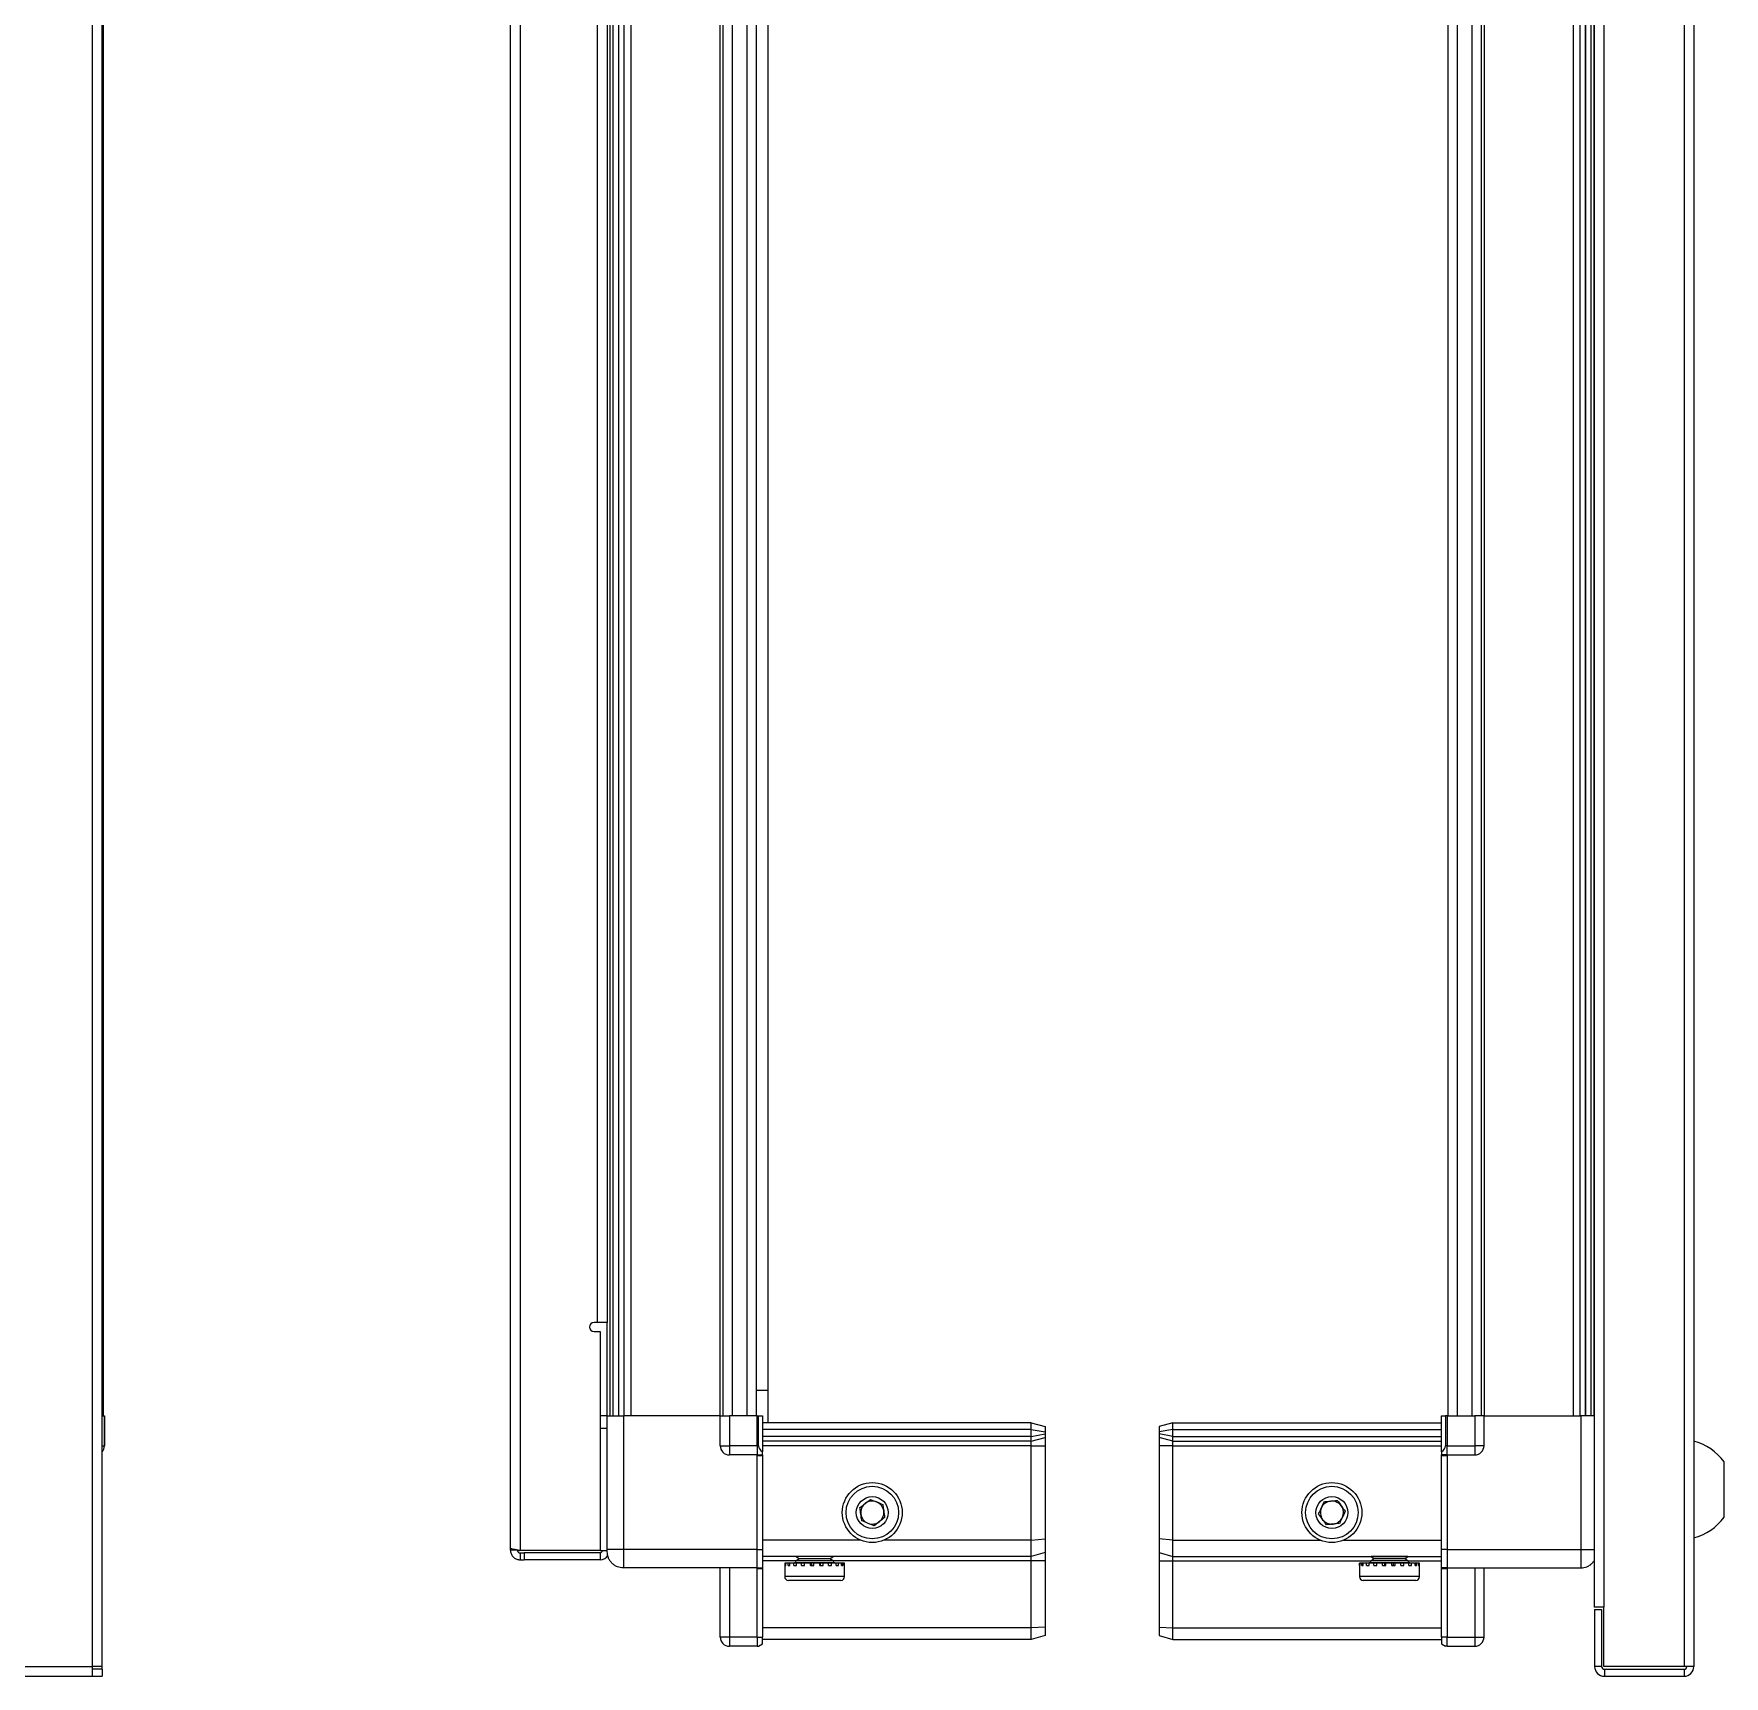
# Model space of a CAD drawing. Header units: millimetres. Extents: x 899 to 2792, y 774 to 1907.
# Drawn here: x 1608.2 to 1974.8, y 1194.4 to 1550.7 of the extents above; entities that cross this region are included whole.
import ezdxf

# ---------------------------------------------------------------- set-up
doc = ezdxf.new("R2010")
doc.units = ezdxf.units.MM

msp = doc.modelspace()

# ---------------------------------------------------------------- linework, layer by layer
at = {"color": 8, "linetype": 'Continuous', "lineweight": 18}
for p, q in [((1620.87, 1196.53), (1620.87, 1791.33)), ((1966.15, 1791.33), (1966.15, 1196.53)), ((1948.75, 1778.43), (1948.75, 1209.43)), ((1713.65, 1766.18), (1713.65, 1221.68)), ((1733.78, 1736.93), (1733.78, 1250.93)), ((1736.23, 1250.93), (1736.23, 1736.93)), ((1737.65, 1736.93), (1737.65, 1250.93)), ((1757.05, 1250.93), (1757.05, 1736.93)), ((1759.7, 1250.93), (1759.7, 1736.93)), ((1762.9, 1250.93), (1762.9, 1736.93)), ((1916.9, 1736.93), (1916.9, 1250.93)), ((1920.1, 1736.93), (1920.1, 1250.93)), ((1922.75, 1736.93), (1922.75, 1250.93)), ((1942.15, 1250.93), (1942.15, 1736.93)), ((1943.56, 1736.93), (1943.56, 1250.93)), ((1946.01, 1250.93), (1946.01, 1736.93)), ((1730.45, 1271.18), (1730.45, 1716.68)), ((1732.55, 1250.93), (1732.55, 1271.18)), ((1736.05, 1250.93), (1736.05, 1221.93)), ((1759.05, 1250.93), (1759.05, 1244.43)), ((1914.75, 1250.93), (1914.41, 1250.93)), ((1920.75, 1250.93), (1920.75, 1244.43)), ((1943.75, 1250.93), (1943.75, 1221.93)), ((1622.97, 1244.43), (1623.47, 1244.43)), ((1757.05, 1244.43), (1759.05, 1244.43)), ((1759.05, 1244.43), (1759.05, 1242.43)), ((1765.05, 1244.43), (1759.05, 1244.43)), ((1765.05, 1244.43), (1765.38, 1244.43)), ((1824.55, 1244.43), (1766.25, 1244.43)), ((1824.55, 1244.43), (1827.55, 1244.43)), ((1855.25, 1244.43), (1852.25, 1244.43)), ((1855.25, 1244.43), (1913.55, 1244.43)), ((1914.75, 1244.43), (1914.41, 1244.43)), ((1914.75, 1244.43), (1920.75, 1244.43)), ((1922.75, 1244.43), (1920.75, 1244.43)), ((1920.75, 1244.43), (1920.75, 1242.43)), ((1766.25, 1242.23), (1765.05, 1242.23)), ((1914.75, 1242.23), (1913.55, 1242.23)), ((1765.05, 1221.93), (1736.05, 1221.93)), ((1765.05, 1221.93), (1766.25, 1221.93)), ((1914.75, 1221.93), (1913.55, 1221.93)), ((1914.75, 1221.93), (1943.75, 1221.93)), ((1759.05, 1217.93), (1759.05, 1202.93)), ((1766.25, 1217.73), (1765.05, 1217.73)), ((1773.55, 1219.43), (1766.25, 1219.43)), ((1824.55, 1219.43), (1781.55, 1219.43)), ((1827.55, 1219.43), (1824.55, 1219.43)), ((1852.25, 1219.43), (1855.25, 1219.43)), ((1855.25, 1219.43), (1898.25, 1219.43)), ((1906.25, 1219.43), (1913.55, 1219.43)), ((1914.75, 1217.73), (1913.55, 1217.73)), ((1920.75, 1217.93), (1920.75, 1202.93)), ((1771.22, 1216.03), (1771.05, 1216.03)), ((1784.05, 1216.03), (1771.22, 1216.03)), ((1908.75, 1216.03), (1895.75, 1216.03)), ((1759.05, 1202.93), (1757.05, 1202.93)), ((1759.05, 1202.93), (1759.05, 1200.93)), ((1765.05, 1202.93), (1759.05, 1202.93)), ((1765.05, 1202.93), (1766.25, 1202.93)), ((1914.75, 1202.93), (1913.55, 1202.93)), ((1914.75, 1202.93), (1920.75, 1202.93)), ((1920.75, 1202.93), (1922.75, 1202.93)), ((1920.75, 1202.93), (1920.75, 1200.93)), ((1026.07, 1196.53), (1620.87, 1196.53)), ((1948.25, 1196.53), (1946.75, 1196.53)), ((1948.85, 1195.93), (1948.85, 1194.43))]:
    msp.add_line(p, q, dxfattribs=at)
at = {"color": 7, "linetype": 'Continuous', "lineweight": 25}
for p, q in [((1622.97, 1196.53), (1622.97, 1791.33)), ((1968.25, 1791.33), (1968.25, 1196.53)), ((1946.65, 1778.43), (1946.65, 1209.43)), ((1711.55, 1222.28), (1711.55, 1765.58)), ((1623.32, 1250.93), (1623.32, 1736.93)), ((1733.2, 1250.93), (1733.2, 1736.93)), ((1734.99, 1736.93), (1734.99, 1250.93)), ((1735.03, 1736.93), (1735.03, 1250.93)), ((1757.7, 1250.93), (1757.7, 1736.93)), ((1764.9, 1250.93), (1764.9, 1736.93)), ((1914.9, 1736.93), (1914.9, 1250.93)), ((1922.1, 1736.93), (1922.1, 1250.93)), ((1944.77, 1250.93), (1944.77, 1736.93)), ((1944.81, 1250.93), (1944.81, 1736.93)), ((1946.6, 1736.93), (1946.6, 1250.93)), ((1767.4, 1729.93), (1767.4, 1256.43)), ((1732.55, 1716.68), (1732.55, 1271.18)), ((1730.45, 1271.18), (1729.7, 1271.18)), ((1729.7, 1269.18), (1731.05, 1269.18)), ((1732.55, 1271.18), (1730.45, 1271.18)), ((1731.05, 1269.18), (1731.05, 1221.68)), ((1767.4, 1256.43), (1764.9, 1256.43)), ((1767.4, 1256.43), (1767.4, 1249.43)), ((1622.97, 1250.93), (1623.47, 1250.93)), ((1623.47, 1250.93), (1623.47, 1250.93)), ((1623.47, 1244.43), (1623.47, 1250.93)), ((1623.47, 1250.93), (1623.47, 1244.43)), ((1732.55, 1250.93), (1731.05, 1250.93)), ((1732.55, 1221.93), (1732.55, 1250.93)), ((1757.05, 1250.93), (1736.05, 1250.93)), ((1757.05, 1244.43), (1757.05, 1250.93)), ((1757.05, 1250.93), (1759.05, 1250.93)), ((1765.05, 1250.93), (1759.05, 1250.93)), ((1765.05, 1250.93), (1765.38, 1250.93)), ((1765.05, 1244.43), (1765.05, 1250.93)), ((1765.38, 1244.43), (1765.38, 1250.93)), ((1765.38, 1250.93), (1766.25, 1250.93)), ((1766.25, 1250.93), (1766.25, 1243.11)), ((1913.55, 1243.11), (1913.55, 1250.93)), ((1913.55, 1250.93), (1914.41, 1250.93)), ((1914.41, 1250.93), (1914.41, 1250.93)), ((1914.41, 1250.93), (1914.41, 1244.43)), ((1914.75, 1250.93), (1914.41, 1250.93)), ((1914.75, 1250.93), (1914.75, 1244.43)), ((1914.75, 1250.93), (1914.75, 1250.93)), ((1914.75, 1250.93), (1920.75, 1250.93)), ((1914.75, 1250.93), (1914.75, 1244.43)), ((1922.75, 1250.93), (1920.75, 1250.93)), ((1922.75, 1244.43), (1922.75, 1250.93)), ((1922.75, 1250.93), (1943.75, 1250.93)), ((1732.55, 1248.18), (1731.05, 1248.18)), ((1824.55, 1249.43), (1766.25, 1249.43)), ((1824.55, 1247.93), (1766.25, 1247.93)), ((1824.55, 1247.93), (1824.55, 1249.43)), ((1824.55, 1249.43), (1827.55, 1248.63)), ((1824.55, 1246.43), (1824.55, 1247.93)), ((1824.55, 1247.93), (1827.55, 1247.48)), ((1824.55, 1246.43), (1827.55, 1246.98)), ((1827.55, 1248.63), (1827.55, 1247.48)), ((1827.55, 1247.48), (1827.55, 1246.98)), ((1827.55, 1246.98), (1827.55, 1246.24)), ((1855.25, 1249.43), (1852.25, 1248.63)), ((1852.25, 1248.63), (1852.25, 1247.48)), ((1855.25, 1247.93), (1852.25, 1247.48)), ((1852.25, 1247.48), (1852.25, 1246.98)), ((1855.25, 1246.43), (1852.25, 1246.98)), ((1852.25, 1246.98), (1852.25, 1246.24)), ((1855.25, 1247.93), (1855.25, 1249.43)), ((1855.25, 1249.43), (1913.55, 1249.43)), ((1855.25, 1246.43), (1855.25, 1247.93)), ((1855.25, 1247.93), (1913.55, 1247.93)), ((1765.05, 1244.43), (1765.05, 1242.43)), ((1765.05, 1244.43), (1765.05, 1242.43)), ((1824.55, 1246.43), (1766.25, 1246.43)), ((1824.55, 1245.43), (1766.25, 1245.43)), ((1766.25, 1242.43), (1766.25, 1243.11)), ((1824.55, 1245.43), (1824.55, 1246.43)), ((1824.55, 1245.43), (1827.55, 1246.24)), ((1824.55, 1244.43), (1824.55, 1245.43)), ((1824.55, 1223.93), (1824.55, 1244.43)), ((1827.55, 1246.24), (1827.55, 1244.43)), ((1827.55, 1244.43), (1827.55, 1224.27)), ((1855.25, 1245.43), (1852.25, 1246.24)), ((1852.25, 1246.24), (1852.25, 1244.43)), ((1852.25, 1244.43), (1852.25, 1224.27)), ((1855.25, 1246.43), (1913.55, 1246.43)), ((1855.25, 1245.43), (1855.25, 1246.43)), ((1855.25, 1245.43), (1913.55, 1245.43)), ((1855.25, 1244.43), (1855.25, 1245.43)), ((1855.25, 1223.93), (1855.25, 1244.43)), ((1913.55, 1243.11), (1913.55, 1242.43)), ((1914.75, 1242.43), (1914.75, 1244.43)), ((1765.05, 1242.43), (1759.05, 1242.43)), ((1765.05, 1242.43), (1766.25, 1242.43)), ((1765.05, 1242.23), (1765.05, 1242.43)), ((1765.05, 1221.93), (1765.05, 1242.23)), ((1766.25, 1242.43), (1766.25, 1242.23)), ((1766.25, 1242.23), (1766.25, 1221.93)), ((1914.75, 1242.43), (1913.55, 1242.43)), ((1913.55, 1242.23), (1913.55, 1242.43)), ((1913.55, 1221.93), (1913.55, 1242.23)), ((1914.75, 1242.43), (1914.75, 1242.23)), ((1914.75, 1242.43), (1920.75, 1242.43)), ((1914.75, 1242.23), (1914.75, 1221.93)), ((1974.85, 1228.93), (1974.85, 1240.93)), ((1711.55, 1221.78), (1711.55, 1222.28)), ((1713.05, 1221.78), (1711.55, 1221.78)), ((1731.05, 1221.68), (1713.65, 1221.68)), ((1713.65, 1221.18), (1713.65, 1219.68)), ((1713.65, 1221.18), (1714.55, 1221.18)), ((1731.05, 1221.18), (1714.55, 1221.18)), ((1714.55, 1221.18), (1714.55, 1219.68)), ((1731.05, 1221.68), (1732.55, 1221.68)), ((1731.05, 1221.18), (1731.05, 1219.68)), ((1765.05, 1217.93), (1765.05, 1221.93)), ((1787.55, 1223.93), (1766.25, 1223.93)), ((1766.25, 1221.93), (1766.25, 1217.93)), ((1824.55, 1223.93), (1792.55, 1223.93)), ((1824.55, 1223.93), (1827.55, 1224.27)), ((1824.55, 1220.43), (1824.55, 1223.93)), ((1827.55, 1221.24), (1824.55, 1220.43)), ((1827.55, 1224.27), (1827.55, 1221.24)), ((1827.55, 1221.24), (1827.55, 1219.43)), ((1855.25, 1223.93), (1852.25, 1224.27)), ((1852.25, 1224.27), (1852.25, 1221.24)), ((1852.25, 1221.24), (1855.25, 1220.43)), ((1852.25, 1221.24), (1852.25, 1219.43)), ((1855.25, 1223.93), (1887.25, 1223.93)), ((1855.25, 1220.43), (1855.25, 1223.93)), ((1892.25, 1223.93), (1913.55, 1223.93)), ((1913.55, 1217.93), (1913.55, 1221.93)), ((1914.75, 1221.93), (1914.75, 1217.93)), ((1713.65, 1219.68), (1714.55, 1219.68)), ((1731.05, 1219.68), (1714.55, 1219.68)), ((1765.05, 1217.93), (1736.05, 1217.93)), ((1757.05, 1202.93), (1757.05, 1217.93)), ((1765.05, 1217.93), (1766.25, 1217.93)), ((1765.05, 1217.73), (1765.05, 1217.93)), ((1765.05, 1202.93), (1765.05, 1217.73)), ((1824.55, 1220.43), (1766.25, 1220.43)), ((1766.25, 1217.93), (1766.25, 1217.73)), ((1766.25, 1217.73), (1766.25, 1202.93)), ((1771.05, 1218.93), (1771.05, 1216.03)), ((1771.14, 1218.93), (1771.05, 1218.93)), ((1771.14, 1218.43), (1771.14, 1218.93)), ((1771.31, 1218.93), (1771.14, 1218.93)), ((1771.14, 1218.43), (1771.31, 1218.43)), ((1771.31, 1218.43), (1771.31, 1218.93)), ((1771.8, 1218.93), (1771.31, 1218.93)), ((1771.8, 1218.43), (1771.8, 1218.93)), ((1772.18, 1218.93), (1771.8, 1218.93)), ((1771.8, 1218.43), (1772.18, 1218.43)), ((1772.18, 1218.43), (1772.18, 1218.93)), ((1773.02, 1218.93), (1772.18, 1218.93)), ((1773.02, 1218.43), (1773.02, 1218.93)), ((1773.58, 1218.93), (1773.02, 1218.93)), ((1773.02, 1218.43), (1773.58, 1218.43)), ((1773.15, 1219.03), (1773.15, 1218.93)), ((1778.55, 1219.03), (1773.15, 1219.03)), ((1773.55, 1220.43), (1773.55, 1220.4)), ((1773.55, 1220.4), (1774.24, 1219.92)), ((1773.65, 1220.4), (1773.55, 1220.4)), ((1774.24, 1219.92), (1773.55, 1219.43)), ((1773.65, 1219.43), (1773.55, 1219.43)), ((1773.58, 1218.43), (1773.58, 1218.93)), ((1774.68, 1218.93), (1773.58, 1218.93)), ((1781.55, 1220.4), (1773.65, 1220.4)), ((1781.55, 1219.43), (1773.65, 1219.43)), ((1774.32, 1219.92), (1774.24, 1219.92)), ((1780.86, 1219.92), (1774.32, 1219.92)), ((1774.68, 1218.43), (1774.68, 1218.93)), ((1775.36, 1218.93), (1774.68, 1218.93)), ((1774.68, 1218.43), (1775.36, 1218.43)), ((1775.36, 1218.43), (1775.36, 1218.93)), ((1776.63, 1218.93), (1775.36, 1218.93)), ((1776.63, 1218.43), (1776.63, 1218.93)), ((1776.92, 1218.93), (1776.63, 1218.93)), ((1776.63, 1218.43), (1777.36, 1218.43)), ((1776.92, 1218.43), (1776.92, 1218.93)), ((1777.36, 1218.43), (1777.36, 1218.93)), ((1778.66, 1218.93), (1777.36, 1218.93)), ((1781.95, 1219.03), (1778.55, 1219.03)), ((1778.66, 1218.43), (1778.66, 1218.93)), ((1778.66, 1218.43), (1779.38, 1218.43)), ((1778.79, 1218.43), (1778.79, 1218.93)), ((1779.38, 1218.93), (1778.79, 1218.93)), ((1779.38, 1218.43), (1779.38, 1218.93)), ((1780.58, 1218.93), (1779.38, 1218.93)), ((1780.58, 1218.43), (1780.58, 1218.93)), ((1781.22, 1218.93), (1780.58, 1218.93)), ((1780.58, 1218.43), (1781.22, 1218.43)), ((1780.86, 1219.92), (1781.55, 1220.4)), ((1781.55, 1219.43), (1780.86, 1219.92)), ((1781.22, 1218.43), (1781.22, 1218.93)), ((1782.21, 1218.93), (1781.22, 1218.93)), ((1781.55, 1220.4), (1781.55, 1220.43)), ((1781.95, 1218.93), (1781.95, 1219.03)), ((1782.21, 1218.43), (1782.21, 1218.93)), ((1782.7, 1218.93), (1782.21, 1218.93)), ((1782.21, 1218.43), (1782.7, 1218.43)), ((1782.7, 1218.43), (1782.7, 1218.93)), ((1783.38, 1218.93), (1782.7, 1218.93)), ((1783.38, 1218.43), (1783.38, 1218.93)), ((1783.67, 1218.93), (1783.38, 1218.93)), ((1783.38, 1218.43), (1783.67, 1218.43)), ((1783.67, 1218.43), (1783.67, 1218.93)), ((1783.98, 1218.93), (1783.67, 1218.93)), ((1783.98, 1218.43), (1783.98, 1218.93)), ((1784.05, 1218.93), (1783.98, 1218.93)), ((1783.98, 1218.43), (1784.05, 1218.43)), ((1784.05, 1216.03), (1784.05, 1218.93)), ((1784.05, 1218.43), (1784.05, 1218.93)), ((1784.05, 1218.93), (1784.05, 1218.93)), ((1824.55, 1219.43), (1824.55, 1220.43)), ((1824.55, 1204.93), (1824.55, 1219.43)), ((1827.55, 1219.43), (1827.55, 1205.09)), ((1852.25, 1219.43), (1852.25, 1205.09)), ((1855.25, 1220.43), (1913.55, 1220.43)), ((1855.25, 1219.43), (1855.25, 1220.43)), ((1855.25, 1204.93), (1855.25, 1219.43)), ((1895.75, 1218.93), (1895.75, 1216.03)), ((1895.77, 1218.93), (1895.75, 1218.93)), ((1895.77, 1218.43), (1895.77, 1218.93)), ((1895.86, 1218.93), (1895.77, 1218.93)), ((1895.77, 1218.43), (1895.86, 1218.43)), ((1895.86, 1218.43), (1895.86, 1218.93)), ((1896.24, 1218.93), (1895.86, 1218.93)), ((1896.24, 1218.43), (1896.24, 1218.93)), ((1896.56, 1218.93), (1896.24, 1218.93)), ((1896.24, 1218.43), (1896.56, 1218.43)), ((1896.56, 1218.43), (1896.56, 1218.93)), ((1897.29, 1218.93), (1896.56, 1218.93)), ((1897.29, 1218.43), (1897.29, 1218.93)), ((1897.8, 1218.93), (1897.29, 1218.93)), ((1897.29, 1218.43), (1897.8, 1218.43)), ((1897.8, 1218.43), (1897.8, 1218.93)), ((1898.84, 1218.93), (1897.8, 1218.93)), ((1897.85, 1219.03), (1897.85, 1218.93)), ((1906.65, 1219.03), (1897.85, 1219.03)), ((1898.25, 1220.43), (1898.25, 1220.4)), ((1898.25, 1220.4), (1898.94, 1219.92)), ((1906.25, 1220.4), (1898.25, 1220.4)), ((1898.94, 1219.92), (1898.25, 1219.43)), ((1906.25, 1219.43), (1898.25, 1219.43)), ((1898.84, 1218.43), (1898.84, 1218.93)), ((1899.49, 1218.93), (1898.84, 1218.93)), ((1898.84, 1218.43), (1899.49, 1218.43)), ((1905.56, 1219.92), (1898.94, 1219.92)), ((1899.49, 1218.43), (1899.49, 1218.93)), ((1900.71, 1218.93), (1899.49, 1218.93)), ((1900.71, 1218.43), (1900.71, 1218.93)), ((1901.21, 1218.93), (1900.71, 1218.93)), ((1900.71, 1218.43), (1901.44, 1218.43)), ((1901.21, 1218.43), (1901.21, 1218.93)), ((1901.44, 1218.43), (1901.44, 1218.93)), ((1902.74, 1218.93), (1901.44, 1218.93)), ((1902.74, 1218.43), (1902.74, 1218.93)), ((1902.74, 1218.43), (1903.47, 1218.43)), ((1903.08, 1218.43), (1903.08, 1218.93)), ((1903.47, 1218.93), (1903.08, 1218.93)), ((1903.47, 1218.43), (1903.47, 1218.93)), ((1904.72, 1218.93), (1903.47, 1218.93)), ((1904.72, 1218.43), (1904.72, 1218.93)), ((1905.39, 1218.93), (1904.72, 1218.93)), ((1904.72, 1218.43), (1905.39, 1218.43)), ((1905.39, 1218.43), (1905.39, 1218.93)), ((1906.46, 1218.93), (1905.39, 1218.93)), ((1905.56, 1219.92), (1906.25, 1220.4)), ((1906.25, 1219.43), (1905.56, 1219.92)), ((1906.25, 1220.4), (1906.25, 1220.43)), ((1906.46, 1218.43), (1906.46, 1218.93)), ((1906.99, 1218.93), (1906.46, 1218.93)), ((1906.46, 1218.43), (1906.99, 1218.43)), ((1906.65, 1218.93), (1906.65, 1219.03)), ((1906.99, 1218.43), (1906.99, 1218.93)), ((1907.78, 1218.93), (1906.99, 1218.93)), ((1907.78, 1218.43), (1907.78, 1218.93)), ((1908.13, 1218.93), (1907.78, 1218.93)), ((1907.78, 1218.43), (1908.13, 1218.43)), ((1908.13, 1218.43), (1908.13, 1218.93)), ((1908.56, 1218.93), (1908.13, 1218.93)), ((1908.56, 1218.43), (1908.56, 1218.93)), ((1908.7, 1218.93), (1908.56, 1218.93)), ((1908.56, 1218.43), (1908.7, 1218.43)), ((1908.7, 1218.43), (1908.7, 1218.93)), ((1908.75, 1218.93), (1908.7, 1218.93)), ((1908.75, 1216.03), (1908.75, 1218.93)), ((1914.75, 1217.93), (1913.55, 1217.93)), ((1913.55, 1217.73), (1913.55, 1217.93)), ((1913.55, 1202.93), (1913.55, 1217.73)), ((1914.75, 1217.93), (1914.75, 1217.73)), ((1914.75, 1217.93), (1943.75, 1217.93)), ((1914.75, 1217.73), (1914.75, 1202.93)), ((1914.75, 1217.73), (1914.75, 1202.93)), ((1922.75, 1202.93), (1922.75, 1217.93)), ((1772, 1215.23), (1771.85, 1215.23)), ((1783.25, 1215.23), (1772, 1215.23)), ((1907.95, 1215.23), (1896.55, 1215.23)), ((1948.75, 1209.43), (1946.65, 1209.43)), ((1946.75, 1208.93), (1946.75, 1196.53)), ((1946.75, 1208.93), (1948.25, 1208.93)), ((1948.25, 1208.93), (1948.25, 1196.53)), ((1948.75, 1196.53), (1948.75, 1209.43)), ((1765.05, 1202.93), (1765.05, 1200.93)), ((1824.55, 1204.93), (1766.25, 1204.93)), ((1766.25, 1201.43), (1766.25, 1202.93)), ((1827.55, 1205.09), (1824.55, 1204.93)), ((1824.55, 1202.43), (1824.55, 1204.93)), ((1827.55, 1203.24), (1824.55, 1202.43)), ((1827.55, 1205.09), (1827.55, 1203.24)), ((1852.25, 1205.09), (1855.25, 1204.93)), ((1852.25, 1205.09), (1852.25, 1203.24)), ((1852.25, 1203.24), (1855.25, 1202.43)), ((1855.25, 1204.93), (1913.55, 1204.93)), ((1855.25, 1202.43), (1855.25, 1204.93)), ((1913.55, 1202.93), (1913.55, 1201.43)), ((1914.75, 1200.93), (1914.75, 1202.93)), ((1765.05, 1200.93), (1759.05, 1200.93)), ((1765.05, 1200.93), (1765.38, 1200.93)), ((1765.05, 1200.93), (1765.38, 1200.93)), ((1765.05, 1200.93), (1765.05, 1200.93)), ((1765.38, 1200.93), (1766.25, 1201.43)), ((1765.38, 1200.93), (1766.25, 1201.43)), ((1824.55, 1202.43), (1766.25, 1202.43)), ((1855.25, 1202.43), (1913.55, 1202.43)), ((1913.55, 1201.43), (1914.41, 1200.93)), ((1914.75, 1200.93), (1914.41, 1200.93)), ((1914.75, 1200.93), (1920.75, 1200.93)), ((1622.97, 1196.53), (1620.87, 1196.53)), ((1620.87, 1194.43), (1620.87, 1196.53)), ((1622.97, 1195.93), (1620.87, 1195.93)), ((1622.97, 1195.93), (1622.97, 1196.53)), ((1622.97, 1195.93), (1622.97, 1194.43)), ((1966.15, 1196.53), (1948.75, 1196.53)), ((1948.85, 1195.93), (1966.15, 1195.93)), ((1968.25, 1196.53), (1966.15, 1196.53)), ((1966.15, 1195.93), (1966.15, 1194.43)), ((1026.07, 1194.43), (1620.87, 1194.43)), ((1620.87, 1194.43), (1622.97, 1194.43)), ((1948.85, 1194.43), (1966.15, 1194.43))]:
    msp.add_line(p, q, dxfattribs=at)
for centre, radius in [((1790.05, 1229.93), 6.5), ((1889.75, 1229.93), 6.5), ((1790.05, 1229.93), 3.46), ((1889.75, 1229.93), 3.46)]:
    msp.add_circle(centre, radius, dxfattribs=at)
at = {"color": 8, "linetype": 'Continuous', "lineweight": 18}
for centre in [(1790.05, 1229.93), (1889.75, 1229.93)]:
    msp.add_circle(centre, 5.7, dxfattribs=at)
at = {"color": 7, "linetype": 'Continuous', "lineweight": 25}
for centre, radius, start, end in [((1729.7, 1270.18), 1, 90, 270), ((1621.47, 1244.43), 2, 318.5749, 360), ((1621.47, 1244.43), 2, 318.5904, 0), ((1759.05, 1244.43), 2, 180, 270), ((1920.75, 1244.43), 2, 270, 0), ((1965.22, 1233.91), 11.91, 36.1266, 75.2996), ((1790.05, 1229.93), 2.5, 67.9842, 127.9842), ((1790.05, 1229.93), 2.5, 7.9842, 67.9842), ((1889.75, 1229.93), 2.5, 95.9116, 155.9116), ((1889.75, 1229.93), 2.5, 35.9116, 95.9116), ((1790.05, 1229.93), 2.5, 127.9842, 187.9842), ((1790.05, 1229.93), 2.5, 187.9842, 247.9842), ((1790.05, 1229.93), 2.5, 307.9842, 7.9842), ((1889.75, 1229.93), 2.5, 155.9116, 215.9116), ((1889.75, 1229.93), 2.5, 215.9116, 275.9116), ((1889.75, 1229.93), 2.5, 275.9116, 335.9116), ((1889.75, 1229.93), 2.5, 335.9116, 35.9116), ((1965.22, 1235.96), 11.91, 284.7004, 323.8734), ((1790.05, 1229.93), 2.5, 247.9842, 307.9842), ((1713.55, 1222.18), 0.5, 243.5844, 270), ((1730.95, 1221.78), 0.6, 270, 350.4059), ((1730.95, 1221.78), 2.1, 272.7294, 327.8305), ((1773.15, 1219.43), 0.4, 270, 0), ((1781.95, 1219.43), 0.4, 180, 270), ((1897.85, 1219.43), 0.4, 270, 0), ((1906.65, 1219.43), 0.4, 180, 270), ((1771.85, 1216.03), 0.8, 180, 270), ((1783.25, 1216.03), 0.8, 270, 360), ((1896.55, 1216.03), 0.8, 180, 270), ((1907.95, 1216.03), 0.8, 270, 0), ((1759.05, 1202.93), 2, 180, 270), ((1920.75, 1202.93), 2, 270, 0), ((1948.85, 1196.53), 2.1, 180, 270), ((1948.85, 1196.53), 0.6, 180, 270), ((1966.15, 1196.53), 0.6, 270, 0), ((1966.15, 1196.53), 2.1, 270, 0)]:
    msp.add_arc(centre, radius, start, end, dxfattribs=at)
for centre, start_param, end_param in [((1768.85, 1244.43), 3.141593, 3.864327), ((1910.95, 1244.43), 5.560451, 6.283185)]:
    msp.add_ellipse(centre, major_axis=(3.46, 0), ratio=0.57735, start_param=start_param, end_param=end_param, dxfattribs=at)
for points, knots in [([(1732.55, 1250.93), (1732.59, 1250.93), (1732.66, 1250.93), (1733.27, 1250.93), (1734.16, 1250.93), (1735.14, 1250.93), (1735.79, 1250.93), (1736.05, 1250.93)], [0, 0, 0, 0, 0.214694, 0.429388, 0.644082, 0.858775, 1, 1, 1, 1]), ([(1946.6, 1250.93), (1946.56, 1250.93), (1946.34, 1250.93), (1945.62, 1250.93), (1944.66, 1250.93), (1944.01, 1250.93), (1943.75, 1250.93)], [0, 0, 0, 0, 0.071707, 0.420979, 0.770251, 1, 1, 1, 1]), ([(1787.37, 1231.02), (1787.78, 1231.33), (1788.54, 1231.93), (1789.3, 1232.52), (1789.65, 1232.79)], [0, 0, 0, 0, 0.534686, 1, 1, 1, 1]), ([(1789.65, 1232.79), (1790.13, 1232.6), (1791.02, 1232.24), (1791.91, 1231.88), (1792.32, 1231.71)], [0, 0, 0, 0, 0.5346859, 1, 1, 1, 1]), ([(1886.88, 1229.64), (1887.09, 1230.11), (1887.48, 1230.99), (1887.87, 1231.86), (1888.06, 1232.27)], [0, 0, 0, 0, 0.534686, 1, 1, 1, 1]), ([(1888.06, 1232.27), (1888.4, 1232.31), (1889.22, 1232.39), (1890.21, 1232.49), (1890.8, 1232.56), (1890.93, 1232.57)], [0, 0, 0, 0, 0.362901, 0.866875, 1, 1, 1, 1]), ([(1890.93, 1232.57), (1891.23, 1232.15), (1891.79, 1231.37), (1892.36, 1230.59), (1892.62, 1230.23)], [0, 0, 0, 0, 0.534686, 1, 1, 1, 1]), ([(1787.77, 1228.16), (1787.76, 1228.28), (1787.67, 1228.87), (1787.53, 1229.86), (1787.42, 1230.67), (1787.37, 1231.02)], [0, 0, 0, 0, 0.133125, 0.637099, 1, 1, 1, 1]), ([(1792.72, 1228.85), (1792.32, 1228.53), (1791.56, 1227.94), (1790.8, 1227.35), (1790.45, 1227.08)], [0, 0, 0, 0, 0.534686, 1, 1, 1, 1]), ([(1792.32, 1231.71), (1792.37, 1231.37), (1792.49, 1230.55), (1792.62, 1229.57), (1792.71, 1228.98), (1792.72, 1228.85)], [0, 0, 0, 0, 0.362901, 0.866875, 1, 1, 1, 1]), ([(1888.57, 1227.3), (1888.27, 1227.72), (1887.7, 1228.5), (1887.14, 1229.27), (1886.88, 1229.64)], [0, 0, 0, 0, 0.534686, 1, 1, 1, 1]), ([(1892.62, 1230.23), (1892.41, 1229.76), (1892.02, 1228.88), (1891.62, 1228), (1891.44, 1227.6)], [0, 0, 0, 0, 0.534686, 1, 1, 1, 1]), ([(1790.45, 1227.08), (1789.97, 1227.27), (1789.08, 1227.63), (1788.19, 1227.99), (1787.77, 1228.16)], [0, 0, 0, 0, 0.534686, 1, 1, 1, 1]), ([(1891.44, 1227.6), (1891.32, 1227.58), (1890.72, 1227.52), (1889.73, 1227.42), (1888.91, 1227.33), (1888.57, 1227.3)], [0, 0, 0, 0, 0.1331247, 0.6370994, 1, 1, 1, 1]), ([(1713.65, 1221.68), (1713.39, 1221.73), (1712.9, 1221.82), (1712.26, 1221.95), (1711.79, 1222.08), (1711.57, 1222.19), (1711.56, 1222.26), (1711.55, 1222.28)], [0, 0, 0, 0, 0.230255, 0.448522, 0.666786, 0.88505, 1, 1, 1, 1]), ([(1711.55, 1221.78), (1711.57, 1221.53), (1711.63, 1221.04), (1712.02, 1220.4), (1712.58, 1219.93), (1713.16, 1219.71), (1713.52, 1219.69), (1713.65, 1219.68)], [0, 0, 0, 0, 0.230255, 0.448522, 0.666786, 0.88505, 1, 1, 1, 1]), ([(1732.55, 1221.43), (1732.55, 1221.44), (1732.55, 1221.45), (1732.55, 1221.57), (1732.55, 1221.74), (1732.55, 1221.87), (1732.55, 1221.93)], [0, 0, 0, 0, 0.2493943, 0.5003335, 0.7501667, 1, 1, 1, 1]), ([(1736.05, 1217.93), (1735.61, 1217.98), (1734.93, 1218.05), (1734.12, 1218.49), (1733.56, 1218.94), (1733.1, 1219.5), (1732.67, 1220.32), (1732.59, 1220.99), (1732.55, 1221.43)], [0, 0, 0, 0, 0.239457, 0.368361, 0.5, 0.631639, 0.760543, 1, 1, 1, 1]), ([(1943.75, 1217.93), (1944.19, 1217.98), (1944.87, 1218.05), (1945.68, 1218.49), (1946.23, 1218.93), (1946.51, 1219.3), (1946.65, 1219.48)], [0, 0, 0, 0, 0.3842982, 0.5911726, 0.8024372, 1, 1, 1, 1])]:
    msp.add_open_spline(points, degree=3, knots=knots, dxfattribs=at)
msp.add_open_spline([(1713.05, 1221.78), (1713.06, 1221.71), (1713.08, 1221.55), (1713.21, 1221.35), (1713.41, 1221.21), (1713.57, 1221.19), (1713.65, 1221.18)], degree=3, dxfattribs=at)
at = {"color": 8, "linetype": 'Continuous', "lineweight": 18}
for points, knots in [([(1736.05, 1221.93), (1735.61, 1221.93), (1734.93, 1221.93), (1734.12, 1221.93), (1733.56, 1221.93), (1733.1, 1221.93), (1732.67, 1221.93), (1732.59, 1221.93), (1732.55, 1221.93)], [0, 0, 0, 0, 0.239457, 0.368361, 0.5, 0.631639, 0.760543, 1, 1, 1, 1]), ([(1943.75, 1221.93), (1944.19, 1221.93), (1944.87, 1221.93), (1945.68, 1221.93), (1946.23, 1221.93), (1946.51, 1221.93), (1946.65, 1221.93)], [0, 0, 0, 0, 0.384298, 0.591173, 0.802437, 1, 1, 1, 1])]:
    msp.add_open_spline(points, degree=3, knots=knots, dxfattribs=at)
for points in [[(1736.05, 1221.93), (1736.05, 1221.41), (1736.05, 1220.36), (1736.05, 1219.04), (1736.05, 1218.11), (1736.05, 1217.99), (1736.05, 1217.93)], [(1943.75, 1221.93), (1943.75, 1221.41), (1943.75, 1220.36), (1943.75, 1219.04), (1943.75, 1218.11), (1943.75, 1217.99), (1943.75, 1217.93)]]:
    msp.add_open_spline(points, degree=3, dxfattribs=at)

doc.saveas('drawing.dxf')
